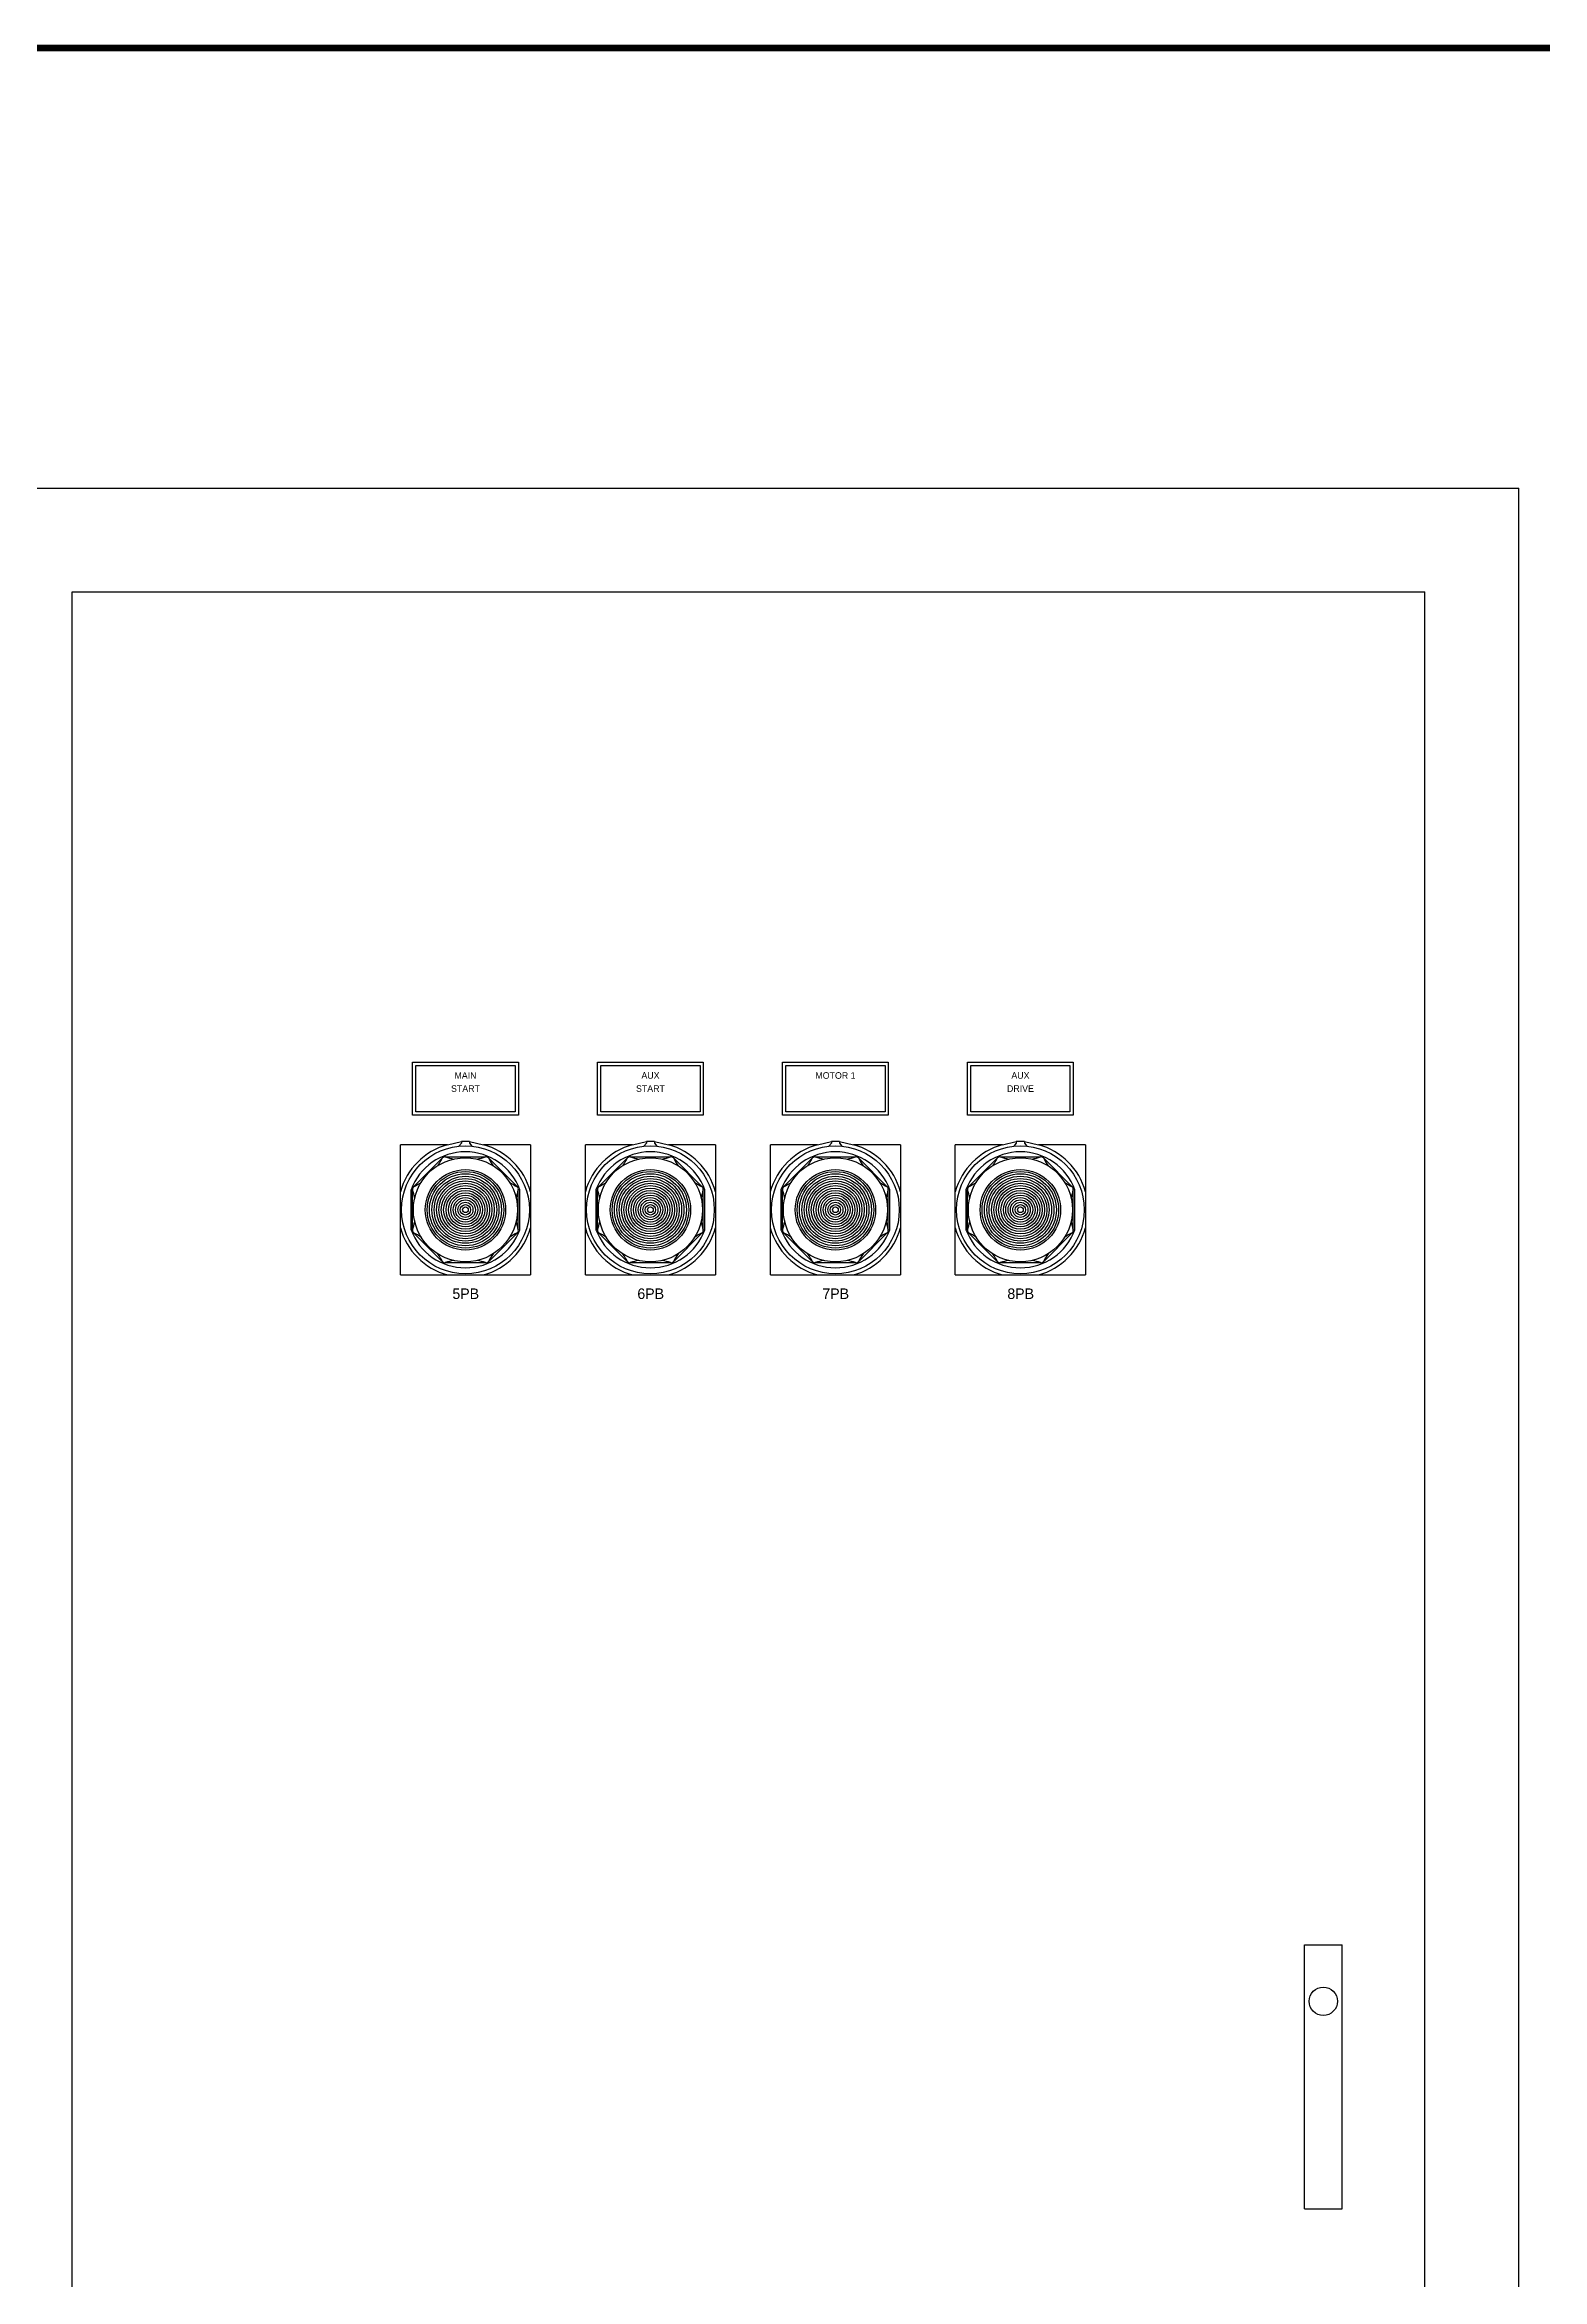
# Model space of a CAD drawing. Header units: inches. Extents: x 0 to 33.5, y 0 to 22.4.
# Drawn here: x 22.44 to 29.53, y 11.88 to 22.44 of the extents above; entities that cross this region are included whole.
import ezdxf
from ezdxf.enums import TextEntityAlignment as Align

# ---------------------------------------------------------------- set-up
doc = ezdxf.new("R2010")
doc.units = ezdxf.units.IN
doc.header["$MEASUREMENT"] = 0
for name, color, linetype in [('ATTRIBUTES', 1, 'Continuous'), ('GRAPHIC', 7, 'Continuous'), ('TITLE', 7, 'Continuous')]:
    doc.layers.add(name, color=color, linetype=linetype)
doc.styles.add('ITALIC', font='ITALIC')
doc.styles.add('SIMPLEX', font='SIMPLEX')

# ---------------------------------------------------------------- blocks, each defined once
blk = doc.blocks.new('NO_NUM_acade_title')
at = {"layer": 'TITLE', "const_width": 0.0312}
blk.add_lwpolyline([(30.594, 0.281), (30.594, 22.177), (30.344, 22.427), (0.281, 22.427), (0.031, 22.177), (0.031, 0.281), (0.281, 0.031), (30.344, 0.031)], close=True, dxfattribs=at)
at = {"layer": 'TITLE', "color": 1, "style": 'ITALIC'}
for tag, height, p in [('TITLE#1', 0.125, (32.156, 3.406)), ('TITLE#2', 0.125, (32.156, 3.204)), ('TITLE#3', 0.125, (32.156, 3.001)), ('TITLE#4', 0.125, (32.156, 2.799)), ('DWG#', 0.2, (32.156, 0.826))]:
    blk.add_attdef(tag, text='', height=height, dxfattribs=at).set_placement(p, align=Align.CENTER)
at = {"layer": 'TITLE', "color": 1, "style": 'SIMPLEX'}
blk.add_attdef('CAD#', (30.826, 1.958), '', height=0.0938, rotation=90, dxfattribs=at)
at = {"layer": 'TITLE', "color": 1}
for tag, p, height, style in [('ENGINEER', (31.237, 1.958), 0.0938, 'ITALIC'), ('CHKDBY', (32.424, 1.958), 0.0938, 'ITALIC'), ('JOB#', (31.464, 1.644), 0.0938, 'SIMPLEX'), ('DRAWNBY', (32.494, 1.644), 0.0938, 'ITALIC'), ('SCALE', (31.353, 1.344), 0.0938, 'SIMPLEX'), ('DATE', (32.408, 1.344), 0.0938, 'SIMPLEX'), ('SHTS', (32.532, 0.25), 0.2, 'ITALIC')]:
    blk.add_attdef(tag, p, '', height=height, dxfattribs=dict(at, style=style))
at = {"layer": 'TITLE', "color": 1, "style": 'ITALIC'}
blk.add_attdef('SH#', text='', height=0.2, dxfattribs=at).set_placement((31.881, 0.25), align=Align.RIGHT)
at = {"layer": 'TITLE', "color": 7, "flags": 9}
blk.add_attdef('WD_TB', (31.219, 0.031), '', height=0.125, dxfattribs=at)
blk = doc.blocks.new('panel')
at = {"color": 5}
for p, q in [((68.197, 80.381), (123.664, 80.381)), ((123.664, 16.089), (123.664, 80.381)), ((96.287, 20.904), (96.287, 78.419)), ((96.287, 78.419), (121.881, 78.419)), ((121.881, 20.904), (121.881, 78.419)), ((119.605, 52.829), (120.318, 52.829)), ((119.605, 47.835), (119.605, 52.829)), ((120.318, 47.835), (120.318, 52.829)), ((119.605, 47.835), (120.318, 47.835))]:
    blk.add_line(p, q, dxfattribs=at)
blk.add_circle((119.962, 51.759), 0.268, dxfattribs=at)
at = {"color": 1}
for p in [(37.734, 13.086), (95.931, 12.595)]:
    blk.add_attdef('DESCRIPTION', text='', height=1, dxfattribs=at).set_placement(p, align=Align.CENTER)
blk = doc.blocks.new('GPB')
at = {"color": 0, "linetype": 'ByBlock'}
for p, q in [((0, 0), (0, 2.463)), ((0.89, 2.463), (0, 2.463)), ((0.89, 2.463), (1.154, 2.523)), ((1.154, 2.489), (1.108, 2.434)), ((1.309, 2.523), (1.154, 2.523)), ((1.154, 2.523), (1.154, 2.489)), ((1.309, 2.523), (1.573, 2.463)), ((1.309, 2.523), (1.309, 2.489)), ((1.309, 2.489), (1.355, 2.434)), ((2.463, 2.463), (1.573, 2.463)), ((2.463, 2.463), (2.463, 0)), ((0, 0), (2.463, 0))]:
    blk.add_line(p, q, dxfattribs=at)
at = {"color": 9, "linetype": 'ByBlock'}
for p, q in [((0.25, 1.666), (0.797, 2.213)), ((0.25, 1.666), (0.797, 2.213)), ((0.851, 2.231), (1.612, 2.231)), ((0.851, 2.231), (1.612, 2.231)), ((2.213, 1.666), (1.666, 2.213)), ((2.213, 1.666), (1.666, 2.213)), ((0.202, 0.854), (0.202, 1.609)), ((0.232, 0.851), (0.232, 1.612)), ((0.232, 0.851), (0.232, 1.612)), ((2.231, 0.851), (2.231, 1.612)), ((2.231, 0.851), (2.231, 1.612)), ((2.261, 0.854), (2.261, 1.609)), ((0.25, 0.797), (0.797, 0.25)), ((0.25, 0.797), (0.797, 0.25)), ((2.213, 0.797), (1.666, 0.25)), ((2.213, 0.797), (1.666, 0.25)), ((0.851, 0.232), (1.612, 0.232)), ((0.851, 0.232), (1.612, 0.232))]:
    blk.add_line(p, q, dxfattribs=at)
at = {"color": 0, "linetype": 'ByBlock'}
blk.add_circle((1.231, 1.231), 1.209, dxfattribs=at)
at = {"color": 9, "linetype": 'ByBlock'}
blk.add_circle((1.231, 1.231), 0.985, dxfattribs=at)
blk.add_circle((1.231, 1.231), 0.985, dxfattribs=at)
at = {"color": 3, "linetype": 'ByBlock'}
for radius in [0.761, 0.724, 0.681, 0.634, 0.591, 0.546, 0.502, 0.457, 0.412, 0.367, 0.322, 0.278, 0.233, 0.188, 0.143, 0.0985, 0.0537]:
    blk.add_circle((1.231, 1.231), radius, dxfattribs=at)
at = {"color": 0, "linetype": 'ByBlock'}
for centre, radius, start, end in [((1.231, 1.231), 1.278, 105.5151, 164.4849), ((-0.349, 2.812), 1.294, 324.7508, 332.4037), ((0.839, 2.177), 0.0551, 77.3918, 139.3193), ((0.839, 2.177), 0.0551, 77.3918, 139.3193), ((1.231, 1.231), 1.278, 15.5151, 74.4849), ((0.286, 1.624), 0.0551, 130.6807, 192.6082), ((0.286, 1.624), 0.0551, 130.6807, 192.6082), ((1.231, 1.231), 1.278, 195.5151, 254.4849), ((1.231, 1.231), 1.278, 285.5151, 344.4849), ((0.839, 0.286), 0.0551, 220.6807, 282.6082), ((0.839, 0.286), 0.0551, 220.6807, 282.6082)]:
    blk.add_arc(centre, radius, start, end, dxfattribs=at)
at = {"color": 9, "linetype": 'ByBlock'}
for centre, radius, start, end in [((1.231, 1.231), 1.097, 20.148, 159.852), ((1.231, 3.434), 1.262, 252.4444, 259.8946), ((1.231, 3.434), 1.262, 280.1054, 287.5556), ((1.624, 2.177), 0.0551, 40.6807, 102.6082), ((1.624, 2.177), 0.0551, 40.6807, 102.6082), ((2.812, 2.812), 1.294, 207.5963, 215.2492), ((-0.349, 2.812), 1.294, 297.5963, 305.2582), ((2.812, 2.812), 1.294, 234.7418, 242.4037), ((-0.971, 1.231), 1.262, 10.1054, 17.5556), ((3.434, 1.231), 1.262, 162.4444, 169.8946), ((2.177, 1.624), 0.0551, 347.3918, 49.3193), ((2.177, 1.624), 0.0551, 347.3918, 49.3193), ((1.231, 1.231), 1.097, 200.148, 339.852), ((0.286, 0.839), 0.0551, 167.3918, 229.3193), ((0.286, 0.839), 0.0551, 167.3918, 229.3193), ((-0.971, 1.231), 1.262, 342.4444, 349.8946), ((3.434, 1.231), 1.262, 190.1054, 197.5556), ((2.177, 0.839), 0.0551, 310.6807, 12.6082), ((2.177, 0.839), 0.0551, 310.6807, 12.6082), ((-0.349, -0.349), 1.294, 54.7418, 62.4037), ((2.812, -0.349), 1.294, 117.5963, 125.2582), ((-0.349, -0.349), 1.294, 27.5963, 35.2492), ((1.231, -0.971), 1.262, 100.1054, 107.5556), ((1.231, -0.971), 1.262, 72.4444, 79.8946), ((1.624, 0.286), 0.0551, 257.3918, 319.3193), ((1.624, 0.286), 0.0551, 257.3918, 319.3193), ((2.812, -0.349), 1.294, 144.7508, 152.4037)]:
    blk.add_arc(centre, radius, start, end, dxfattribs=at)
at = {"color": 1, "flags": 1}
blk.add_attdef('CATNO', text='', height=0.2, dxfattribs=at).set_placement((1.231, 1.081), align=Align.CENTER)
at = {"color": 1}
blk.add_attdef('DESCRIPTOR', text='', height=0.2, dxfattribs=at).set_placement((1.237, -0.456), align=Align.CENTER)
blk = doc.blocks.new('_PBCAPT')
at = {"layer": 'GRAPHIC'}
for p, q in [((-1, 0.5), (1, 0.5)), ((-1, -0.5), (-1, 0.5)), ((-0.9375, 0.4375), (0.9375, 0.4375)), ((-0.9375, -0.4375), (-0.9375, 0.4375)), ((0.9375, 0.4375), (0.9375, -0.4375)), ((1, 0.5), (1, -0.5)), ((1, -0.5), (-1, -0.5)), ((0.9375, -0.4375), (-0.9375, -0.4375))]:
    blk.add_line(p, q, dxfattribs=at)
at = {"layer": 'ATTRIBUTES'}
for p in [(0, 0.25), (0, 0), (0, -0.25)]:
    blk.add_attdef('DESCRIPTION', text='', height=0.125, dxfattribs=at).set_placement(p, align=Align.MIDDLE)
blk = doc.blocks.new('RPB')
at = {"color": 0, "linetype": 'ByBlock'}
for p, q in [((0, 0), (0, 2.463)), ((0.89, 2.463), (0, 2.463)), ((0.89, 2.463), (1.154, 2.523)), ((1.154, 2.489), (1.108, 2.434)), ((1.309, 2.523), (1.154, 2.523)), ((1.154, 2.523), (1.154, 2.489)), ((1.309, 2.523), (1.573, 2.463)), ((1.309, 2.523), (1.309, 2.489)), ((1.309, 2.489), (1.355, 2.434)), ((2.463, 2.463), (1.573, 2.463)), ((2.463, 2.463), (2.463, 0)), ((0, 0), (2.463, 0))]:
    blk.add_line(p, q, dxfattribs=at)
at = {"color": 9, "linetype": 'ByBlock'}
for p, q in [((0.25, 1.666), (0.797, 2.213)), ((0.25, 1.666), (0.797, 2.213)), ((0.851, 2.231), (1.612, 2.231)), ((0.851, 2.231), (1.612, 2.231)), ((2.213, 1.666), (1.666, 2.213)), ((2.213, 1.666), (1.666, 2.213)), ((0.202, 0.854), (0.202, 1.609)), ((0.232, 0.851), (0.232, 1.612)), ((0.232, 0.851), (0.232, 1.612)), ((2.231, 0.851), (2.231, 1.612)), ((2.231, 0.851), (2.231, 1.612)), ((2.261, 0.854), (2.261, 1.609)), ((0.25, 0.797), (0.797, 0.25)), ((0.25, 0.797), (0.797, 0.25)), ((2.213, 0.797), (1.666, 0.25)), ((2.213, 0.797), (1.666, 0.25)), ((0.851, 0.232), (1.612, 0.232)), ((0.851, 0.232), (1.612, 0.232))]:
    blk.add_line(p, q, dxfattribs=at)
at = {"color": 0, "linetype": 'ByBlock'}
blk.add_circle((1.231, 1.231), 1.209, dxfattribs=at)
at = {"color": 9, "linetype": 'ByBlock'}
blk.add_circle((1.231, 1.231), 0.985, dxfattribs=at)
blk.add_circle((1.231, 1.231), 0.985, dxfattribs=at)
at = {"color": 1, "linetype": 'ByBlock'}
for radius in [0.761, 0.724, 0.681, 0.634, 0.591, 0.546, 0.502, 0.457, 0.412, 0.367, 0.322, 0.278, 0.233, 0.188, 0.143, 0.0985, 0.0537]:
    blk.add_circle((1.231, 1.231), radius, dxfattribs=at)
at = {"color": 0, "linetype": 'ByBlock'}
for centre, radius, start, end in [((1.231, 1.231), 1.278, 105.5151, 164.4849), ((-0.349, 2.812), 1.294, 324.7508, 332.4037), ((0.839, 2.177), 0.0551, 77.3918, 139.3193), ((0.839, 2.177), 0.0551, 77.3918, 139.3193), ((1.231, 1.231), 1.278, 15.5151, 74.4849), ((0.286, 1.624), 0.0551, 130.6807, 192.6082), ((0.286, 1.624), 0.0551, 130.6807, 192.6082), ((1.231, 1.231), 1.278, 195.5151, 254.4849), ((1.231, 1.231), 1.278, 285.5151, 344.4849), ((0.839, 0.286), 0.0551, 220.6807, 282.6082), ((0.839, 0.286), 0.0551, 220.6807, 282.6082)]:
    blk.add_arc(centre, radius, start, end, dxfattribs=at)
at = {"color": 9, "linetype": 'ByBlock'}
for centre, radius, start, end in [((1.231, 1.231), 1.097, 20.148, 159.852), ((1.231, 3.434), 1.262, 252.4444, 259.8946), ((1.231, 3.434), 1.262, 280.1054, 287.5556), ((1.624, 2.177), 0.0551, 40.6807, 102.6082), ((1.624, 2.177), 0.0551, 40.6807, 102.6082), ((2.812, 2.812), 1.294, 207.5963, 215.2492), ((-0.349, 2.812), 1.294, 297.5963, 305.2582), ((2.812, 2.812), 1.294, 234.7418, 242.4037), ((-0.971, 1.231), 1.262, 10.1054, 17.5556), ((3.434, 1.231), 1.262, 162.4444, 169.8946), ((2.177, 1.624), 0.0551, 347.3918, 49.3193), ((2.177, 1.624), 0.0551, 347.3918, 49.3193), ((1.231, 1.231), 1.097, 200.148, 339.852), ((0.286, 0.839), 0.0551, 167.3918, 229.3193), ((0.286, 0.839), 0.0551, 167.3918, 229.3193), ((-0.971, 1.231), 1.262, 342.4444, 349.8946), ((3.434, 1.231), 1.262, 190.1054, 197.5556), ((2.177, 0.839), 0.0551, 310.6807, 12.6082), ((2.177, 0.839), 0.0551, 310.6807, 12.6082), ((-0.349, -0.349), 1.294, 54.7418, 62.4037), ((2.812, -0.349), 1.294, 117.5963, 125.2582), ((-0.349, -0.349), 1.294, 27.5963, 35.2492), ((1.231, -0.971), 1.262, 100.1054, 107.5556), ((1.231, -0.971), 1.262, 72.4444, 79.8946), ((1.624, 0.286), 0.0551, 257.3918, 319.3193), ((1.624, 0.286), 0.0551, 257.3918, 319.3193), ((2.812, -0.349), 1.294, 144.7508, 152.4037)]:
    blk.add_arc(centre, radius, start, end, dxfattribs=at)
at = {"color": 1, "flags": 1}
blk.add_attdef('CATNO', text='', height=0.2, dxfattribs=at).set_placement((1.231, 1.081), align=Align.CENTER)
at = {"color": 1}
blk.add_attdef('DESCRIPTOR', text='', height=0.2, dxfattribs=at).set_placement((1.237, -0.456), align=Align.CENTER)

msp = doc.modelspace()

# ---------------------------------------------------------------- block references
msp.add_blockref('NO_NUM_acade_title', (0, 0))
at = {"xscale": 0.25, "yscale": 0.25, "zscale": 0.25}
msp.add_blockref('panel', (-1.5, 0.25), dxfattribs=at)
ref = msp.add_blockref('_PBCAPT', (24.433, 17.506), dxfattribs=dict(xscale=0.25, yscale=0.25, zscale=0.25))
ref.add_attrib('DESCRIPTION', 'MAIN', dxfattribs={"layer": 'ATTRIBUTES', "height": 0.0312}).set_placement((24.433, 17.568), align=Align.MIDDLE)
ref.add_attrib('DESCRIPTION', 'START', dxfattribs={"layer": 'ATTRIBUTES', "height": 0.0312}).set_placement((24.433, 17.506), align=Align.MIDDLE)
ref = msp.add_blockref('_PBCAPT', (25.308, 17.506), dxfattribs=dict(xscale=0.25, yscale=0.25, zscale=0.25))
ref.add_attrib('DESCRIPTION', 'AUX', dxfattribs={"layer": 'ATTRIBUTES', "height": 0.0312}).set_placement((25.308, 17.568), align=Align.MIDDLE)
ref.add_attrib('DESCRIPTION', 'START', dxfattribs={"layer": 'ATTRIBUTES', "height": 0.0312}).set_placement((25.308, 17.506), align=Align.MIDDLE)
ref = msp.add_blockref('_PBCAPT', (26.183, 17.506), dxfattribs=dict(xscale=0.25, yscale=0.25, zscale=0.25))
ref.add_attrib('DESCRIPTION', 'MOTOR 1', dxfattribs={"layer": 'ATTRIBUTES', "height": 0.0312}).set_placement((26.183, 17.568), align=Align.MIDDLE)
ref = msp.add_blockref('_PBCAPT', (27.058, 17.506), dxfattribs=dict(xscale=0.25, yscale=0.25, zscale=0.25))
ref.add_attrib('DESCRIPTION', 'AUX', dxfattribs={"layer": 'ATTRIBUTES', "height": 0.0312}).set_placement((27.058, 17.568), align=Align.MIDDLE)
ref.add_attrib('DESCRIPTION', 'DRIVE', dxfattribs={"layer": 'ATTRIBUTES', "height": 0.0312}).set_placement((27.058, 17.506), align=Align.MIDDLE)
for name, p, values in [('GPB', (24.125, 16.625), {'DESCRIPTOR': '5PB'}), ('GPB', (25, 16.625), {'DESCRIPTOR': '6PB'}), ('RPB', (25.875, 16.625), {'DESCRIPTOR': '7PB'}), ('RPB', (26.75, 16.625), {'DESCRIPTOR': '8PB'})]:
    msp.add_blockref(name, p, dxfattribs=at).add_auto_attribs(values)

doc.saveas('drawing.dxf')
